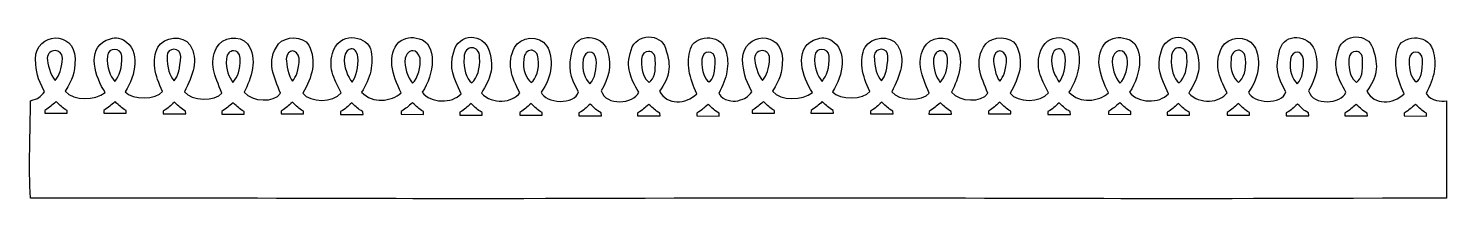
# Model space of a CAD drawing. Header units: centimetres. Extents: x -11.1 to 8.2, y 1 to 3.3.
import ezdxf

# ---------------------------------------------------------------- set-up
doc = ezdxf.new("R2010")
doc.units = ezdxf.units.CM
doc.header["$MEASUREMENT"] = 0
doc.layers.add('Layer 1', color=7, linetype='Continuous')

msp = doc.modelspace()

# ---------------------------------------------------------------- linework, layer by layer
at = {"layer": 'Layer 1', "color": 16}
for points, knots in [([(-2.62997, 3.21631), (-2.73009, 3.21449), (-2.83241, 3.15721), (-2.86975, 3.03689), (-2.86975, 3.03689), (-2.94995, 2.79426), (-2.87578, 2.66121), (-2.7664, 2.46307), (-2.7664, 2.46307), (-2.83179, 2.30546), (-3.21541, 2.27151), (-3.27572, 2.48374), (-3.27572, 2.48374), (-3.18526, 2.66411), (-3.11613, 2.78591), (-3.19635, 3.03937), (-3.19635, 3.03937), (-3.27415, 3.25312), (-3.60047, 3.2728), (-3.66598, 3.04764), (-3.66598, 3.04764), (-3.7342, 2.78716), (-3.70577, 2.68653), (-3.58661, 2.46969), (-3.58661, 2.46969), (-3.62947, 2.28212), (-4.04249, 2.31422), (-4.09593, 2.46473), (-4.09593, 2.46473), (-3.93909, 2.66949), (-3.92442, 2.93428), (-4.01655, 3.09229), (-4.01655, 3.09229), (-4.11649, 3.25154), (-4.38508, 3.22077), (-4.45973, 3.07162), (-4.45973, 3.07162), (-4.56497, 2.857), (-4.50211, 2.67756), (-4.38697, 2.45729), (-4.38697, 2.45729), (-4.47897, 2.32223), (-4.76285, 2.29216), (-4.9087, 2.4515), (-4.9087, 2.4515), (-4.79542, 2.64751), (-4.72795, 2.77486), (-4.80369, 3.02614), (-4.80369, 3.02614), (-4.87993, 3.27728), (-5.22527, 3.27102), (-5.28655, 3.01291), (-5.28655, 3.01291), (-5.35443, 2.77548), (-5.28893, 2.67822), (-5.18734, 2.44406), (-5.18734, 2.44406), (-5.30344, 2.30675), (-5.60486, 2.31152), (-5.7165, 2.46473), (-5.7165, 2.46473), (-5.55109, 2.69767), (-5.50171, 3.12481), (-5.75784, 3.19151), (-5.75784, 3.19151), (-5.86572, 3.22294), (-5.94909, 3.20426), (-6.03318, 3.14603), (-6.03318, 3.14603), (-6.20296, 2.97822), (-6.12881, 2.69567), (-6.00093, 2.45729), (-6.00093, 2.45729), (-6.14171, 2.3369), (-6.38748, 2.30374), (-6.5425, 2.46473), (-6.5425, 2.46473), (-6.42399, 2.64492), (-6.37145, 2.85578), (-6.42096, 3.0526), (-6.42096, 3.0526), (-6.45234, 3.18478), (-6.79056, 3.33071), (-6.92614, 3.03358), (-6.92614, 3.03358), (-7.00785, 2.80801), (-6.92444, 2.65482), (-6.82114, 2.45729), (-6.82114, 2.45729), (-6.927, 2.32014), (-7.24652, 2.31961), (-7.34369, 2.4515), (-7.34369, 2.4515), (-7.21461, 2.66732), (-7.15255, 2.88393), (-7.26183, 3.10552), (-7.26183, 3.10552), (-7.3434, 3.2339), (-7.58156, 3.2287), (-7.67277, 3.1204), (-7.67277, 3.1204), (-7.85503, 2.88498), (-7.73057, 2.66805), (-7.64796, 2.45067), (-7.64796, 2.45067), (-7.73411, 2.32052), (-8.02843, 2.33171), (-8.14405, 2.46473), (-8.14405, 2.46473), (-8.04585, 2.64828), (-7.95049, 2.92175), (-8.09775, 3.12371), (-8.09775, 3.12371), (-8.20035, 3.24751), (-8.4435, 3.22116), (-8.52109, 3.06583), (-8.52109, 3.06583), (-8.62347, 2.86357), (-8.54474, 2.69746), (-8.4475, 2.45067), (-8.4475, 2.45067), (-8.53155, 2.33611), (-8.86277, 2.34128), (-8.95682, 2.46969), (-8.95682, 2.46969), (-8.84142, 2.69543), (-8.75819, 2.90702), (-8.8791, 3.10552), (-8.8791, 3.10552), (-8.97989, 3.24888), (-9.23565, 3.2191), (-9.32062, 3.07575), (-9.32062, 3.07575), (-9.40614, 2.90662), (-9.3619, 2.68994), (-9.25448, 2.47548), (-9.25448, 2.47548), (-9.34158, 2.35919), (-9.66751, 2.35726), (-9.76463, 2.47052), (-9.76463, 2.47052), (-9.61857, 2.6984), (-9.54737, 3.02632), (-9.78778, 3.1758), (-9.78778, 3.1758), (-9.88422, 3.22214), (-9.94299, 3.1982), (-10.0226, 3.17249), (-10.0226, 3.17249), (-10.29635, 3.03859), (-10.17156, 2.66726), (-10.03665, 2.45977), (-10.03665, 2.45977), (-10.17606, 2.35373), (-10.46137, 2.34369), (-10.58318, 2.47713), (-10.58318, 2.47713), (-10.4752, 2.6527), (-10.45043, 2.70348), (-10.44758, 2.92113), (-10.44758, 2.92113), (-10.45086, 3.30556), (-10.98047, 3.2863), (-10.98833, 2.91369), (-10.98833, 2.91369), (-10.97751, 2.72237), (-10.96256, 2.66763), (-10.86182, 2.46969), (-10.86182, 2.46969), (-10.92379, 2.40186), (-10.94361, 2.37504), (-11.05447, 2.3498), (-11.05447, 2.3498), (-11.05447, 1.92479), (-11.08363, 1.44905), (-11.05447, 1.02688), (-11.05447, 1.02688), (-6.29858, 1.02688), (-6.33949, 1.00682), (-1.41537, 1.02688), (-1.41537, 1.02688), (-1.40851, 1.02688), (-1.40402, 1.02688), (-1.39718, 1.02688), (-1.39718, 1.02688), (3.34465, 1.02682), (3.30425, 1.00671), (8.24192, 1.02688), (8.24192, 1.02688), (8.24437, 1.66403), (8.24011, 1.67237), (8.24192, 2.34649), (8.24192, 2.34649), (8.1686, 2.34372), (8.03991, 2.33165), (7.96494, 2.44571), (7.96494, 2.44571), (8.07358, 2.6636), (8.12033, 2.83496), (8.05671, 3.03937), (8.05671, 3.03937), (7.98472, 3.27843), (7.61615, 3.23255), (7.58046, 3.05177), (7.58046, 3.05177), (7.51375, 2.86791), (7.56406, 2.651), (7.66728, 2.44406), (7.66728, 2.44406), (7.51204, 2.29696), (7.2606, 2.28625), (7.15713, 2.47713), (7.15713, 2.47713), (7.28655, 2.66325), (7.32965, 2.80631), (7.23651, 3.06087), (7.23651, 3.06087), (7.17808, 3.26699), (6.84402, 3.27754), (6.76935, 3.03689), (6.76935, 3.03689), (6.68915, 2.79426), (6.76332, 2.66121), (6.8727, 2.46307), (6.8727, 2.46307), (6.80731, 2.30546), (6.42369, 2.27151), (6.36338, 2.48374), (6.36338, 2.48374), (6.45384, 2.66411), (6.52297, 2.78591), (6.44276, 3.03937), (6.44276, 3.03937), (6.36495, 3.25312), (6.03863, 3.2728), (5.97312, 3.04764), (5.97312, 3.04764), (5.9049, 2.78716), (5.93333, 2.68653), (6.0525, 2.46969), (6.0525, 2.46969), (6.00963, 2.28212), (5.59661, 2.31422), (5.54317, 2.46473), (5.54317, 2.46473), (5.70001, 2.66949), (5.71469, 2.93428), (5.62255, 3.09229), (5.62255, 3.09229), (5.52261, 3.25154), (5.2532, 3.22077), (5.17854, 3.07162), (5.17854, 3.07162), (5.0733, 2.857), (5.137, 2.67756), (5.25213, 2.45729), (5.25213, 2.45729), (5.16013, 2.32223), (4.87625, 2.29216), (4.73041, 2.4515), (4.73041, 2.4515), (4.84369, 2.64751), (4.91115, 2.77486), (4.83541, 3.02614), (4.83541, 3.02614), (4.75918, 3.27728), (4.41383, 3.27102), (4.35255, 3.01291), (4.35255, 3.01291), (4.28467, 2.77548), (4.35017, 2.67822), (4.45177, 2.44406), (4.45177, 2.44406), (4.33566, 2.30675), (4.03424, 2.31152), (3.9226, 2.46473), (3.9226, 2.46473), (4.08801, 2.69767), (4.13739, 3.12481), (3.88126, 3.19151), (3.88126, 3.19151), (3.77338, 3.22294), (3.68919, 3.20426), (3.6051, 3.14603), (3.6051, 3.14603), (3.43531, 2.97822), (3.51029, 2.69567), (3.63817, 2.45729), (3.63817, 2.45729), (3.49739, 2.3369), (3.25162, 2.30374), (3.0966, 2.46473), (3.0966, 2.46473), (3.21511, 2.64492), (3.26765, 2.85578), (3.21815, 3.0526), (3.21815, 3.0526), (3.18676, 3.18478), (2.84854, 3.33071), (2.71296, 3.03358), (2.71296, 3.03358), (2.63125, 2.80801), (2.71466, 2.65482), (2.81796, 2.45729), (2.81796, 2.45729), (2.7121, 2.32014), (2.39258, 2.31961), (2.29541, 2.4515), (2.29541, 2.4515), (2.42449, 2.66732), (2.48655, 2.88393), (2.37727, 3.10552), (2.37727, 3.10552), (2.2957, 3.2339), (2.05671, 3.2287), (1.96551, 3.1204), (1.96551, 3.1204), (1.78325, 2.88498), (1.90854, 2.66805), (1.99114, 2.45067), (1.99114, 2.45067), (1.90499, 2.32052), (1.61067, 2.33171), (1.49505, 2.46473), (1.49505, 2.46473), (1.59325, 2.64828), (1.68861, 2.92175), (1.54135, 3.12371), (1.54135, 3.12371), (1.43875, 3.24751), (1.1956, 3.22116), (1.11802, 3.06583), (1.11802, 3.06583), (1.01563, 2.86357), (1.09437, 2.69746), (1.1916, 2.45067), (1.1916, 2.45067), (1.10755, 2.33611), (0.77633, 2.34128), (0.68228, 2.46969), (0.68228, 2.46969), (0.79768, 2.69543), (0.88091, 2.90702), (0.76, 3.10552), (0.76, 3.10552), (0.65922, 3.24888), (0.40345, 3.2191), (0.31848, 3.07575), (0.31848, 3.07575), (0.23296, 2.90662), (0.2772, 2.68994), (0.38462, 2.47548), (0.38462, 2.47548), (0.29752, 2.35919), (-0.02841, 2.35726), (-0.12553, 2.47052), (-0.12553, 2.47052), (0.02053, 2.6984), (0.09173, 3.02632), (-0.14868, 3.1758), (-0.14868, 3.1758), (-0.24512, 3.22214), (-0.30389, 3.1982), (-0.38349, 3.17249), (-0.38349, 3.17249), (-0.65725, 3.03859), (-0.53246, 2.66726), (-0.39755, 2.45977), (-0.39755, 2.45977), (-0.53696, 2.35373), (-0.82227, 2.34369), (-0.94408, 2.47713), (-0.94408, 2.47713), (-0.83609, 2.6527), (-0.81133, 2.70348), (-0.80848, 2.92113), (-0.80848, 2.92113), (-0.81176, 3.30556), (-1.34137, 3.2863), (-1.34922, 2.91369), (-1.34922, 2.91369), (-1.33841, 2.72237), (-1.32346, 2.66763), (-1.22272, 2.46969), (-1.22272, 2.46969), (-1.28468, 2.40186), (-1.30451, 2.37504), (-1.41537, 2.3498), (-1.41537, 2.3498), (-1.41537, 2.34844), (-1.41537, 2.34702), (-1.41537, 2.34567), (-1.41537, 2.34567), (-1.49032, 2.34252), (-1.60491, 2.34036), (-1.67416, 2.44571), (-1.67416, 2.44571), (-1.56552, 2.6636), (-1.51878, 2.83496), (-1.58239, 3.03937), (-1.58239, 3.03937), (-1.65438, 3.27843), (-2.02295, 3.23255), (-2.05864, 3.05177), (-2.05864, 3.05177), (-2.12535, 2.86791), (-2.07505, 2.651), (-1.97182, 2.44406), (-1.97182, 2.44406), (-2.12706, 2.29696), (-2.3785, 2.28625), (-2.48197, 2.47713), (-2.48197, 2.47713), (-2.35255, 2.66325), (-2.30945, 2.80631), (-2.4026, 3.06087), (-2.4026, 3.06087), (-2.43181, 3.16393), (-2.52986, 3.21813), (-2.62997, 3.21631)], [0, 0, 0, 0, 0.00943396, 0.00943396, 0.00943396, 0.00943396, 0.01886792, 0.01886792, 0.01886792, 0.01886792, 0.02830189, 0.02830189, 0.02830189, 0.02830189, 0.03773585, 0.03773585, 0.03773585, 0.03773585, 0.04716981, 0.04716981, 0.04716981, 0.04716981, 0.05660377, 0.05660377, 0.05660377, 0.05660377, 0.06603774, 0.06603774, 0.06603774, 0.06603774, 0.0754717, 0.0754717, 0.0754717, 0.0754717, 0.08490566, 0.08490566, 0.08490566, 0.08490566, 0.09433962, 0.09433962, 0.09433962, 0.09433962, 0.10377358, 0.10377358, 0.10377358, 0.10377358, 0.11320755, 0.11320755, 0.11320755, 0.11320755, 0.12264151, 0.12264151, 0.12264151, 0.12264151, 0.13207547, 0.13207547, 0.13207547, 0.13207547, 0.14150943, 0.14150943, 0.14150943, 0.14150943, 0.1509434, 0.1509434, 0.1509434, 0.1509434, 0.16037736, 0.16037736, 0.16037736, 0.16037736, 0.16981132, 0.16981132, 0.16981132, 0.16981132, 0.17924528, 0.17924528, 0.17924528, 0.17924528, 0.18867925, 0.18867925, 0.18867925, 0.18867925, 0.19811321, 0.19811321, 0.19811321, 0.19811321, 0.20754717, 0.20754717, 0.20754717, 0.20754717, 0.21698113, 0.21698113, 0.21698113, 0.21698113, 0.22641509, 0.22641509, 0.22641509, 0.22641509, 0.23584906, 0.23584906, 0.23584906, 0.23584906, 0.24528302, 0.24528302, 0.24528302, 0.24528302, 0.25471698, 0.25471698, 0.25471698, 0.25471698, 0.26415094, 0.26415094, 0.26415094, 0.26415094, 0.27358491, 0.27358491, 0.27358491, 0.27358491, 0.28301887, 0.28301887, 0.28301887, 0.28301887, 0.29245283, 0.29245283, 0.29245283, 0.29245283, 0.30188679, 0.30188679, 0.30188679, 0.30188679, 0.31132075, 0.31132075, 0.31132075, 0.31132075, 0.32075472, 0.32075472, 0.32075472, 0.32075472, 0.33018868, 0.33018868, 0.33018868, 0.33018868, 0.33962264, 0.33962264, 0.33962264, 0.33962264, 0.3490566, 0.3490566, 0.3490566, 0.3490566, 0.35849057, 0.35849057, 0.35849057, 0.35849057, 0.36792453, 0.36792453, 0.36792453, 0.36792453, 0.37735849, 0.37735849, 0.37735849, 0.37735849, 0.38679245, 0.38679245, 0.38679245, 0.38679245, 0.39622642, 0.39622642, 0.39622642, 0.39622642, 0.40566038, 0.40566038, 0.40566038, 0.40566038, 0.41509434, 0.41509434, 0.41509434, 0.41509434, 0.4245283, 0.4245283, 0.4245283, 0.4245283, 0.43396226, 0.43396226, 0.43396226, 0.43396226, 0.44339623, 0.44339623, 0.44339623, 0.44339623, 0.45283019, 0.45283019, 0.45283019, 0.45283019, 0.46226415, 0.46226415, 0.46226415, 0.46226415, 0.47169811, 0.47169811, 0.47169811, 0.47169811, 0.48113208, 0.48113208, 0.48113208, 0.48113208, 0.49056604, 0.49056604, 0.49056604, 0.49056604, 0.5, 0.5, 0.5, 0.5, 0.50943396, 0.50943396, 0.50943396, 0.50943396, 0.51886792, 0.51886792, 0.51886792, 0.51886792, 0.52830189, 0.52830189, 0.52830189, 0.52830189, 0.53773585, 0.53773585, 0.53773585, 0.53773585, 0.54716981, 0.54716981, 0.54716981, 0.54716981, 0.55660377, 0.55660377, 0.55660377, 0.55660377, 0.56603774, 0.56603774, 0.56603774, 0.56603774, 0.5754717, 0.5754717, 0.5754717, 0.5754717, 0.58490566, 0.58490566, 0.58490566, 0.58490566, 0.59433962, 0.59433962, 0.59433962, 0.59433962, 0.60377358, 0.60377358, 0.60377358, 0.60377358, 0.61320755, 0.61320755, 0.61320755, 0.61320755, 0.62264151, 0.62264151, 0.62264151, 0.62264151, 0.63207547, 0.63207547, 0.63207547, 0.63207547, 0.64150943, 0.64150943, 0.64150943, 0.64150943, 0.6509434, 0.6509434, 0.6509434, 0.6509434, 0.66037736, 0.66037736, 0.66037736, 0.66037736, 0.66981132, 0.66981132, 0.66981132, 0.66981132, 0.67924528, 0.67924528, 0.67924528, 0.67924528, 0.68867925, 0.68867925, 0.68867925, 0.68867925, 0.69811321, 0.69811321, 0.69811321, 0.69811321, 0.70754717, 0.70754717, 0.70754717, 0.70754717, 0.71698113, 0.71698113, 0.71698113, 0.71698113, 0.72641509, 0.72641509, 0.72641509, 0.72641509, 0.73584906, 0.73584906, 0.73584906, 0.73584906, 0.74528302, 0.74528302, 0.74528302, 0.74528302, 0.75471698, 0.75471698, 0.75471698, 0.75471698, 0.76415094, 0.76415094, 0.76415094, 0.76415094, 0.77358491, 0.77358491, 0.77358491, 0.77358491, 0.78301887, 0.78301887, 0.78301887, 0.78301887, 0.79245283, 0.79245283, 0.79245283, 0.79245283, 0.80188679, 0.80188679, 0.80188679, 0.80188679, 0.81132075, 0.81132075, 0.81132075, 0.81132075, 0.82075472, 0.82075472, 0.82075472, 0.82075472, 0.83018868, 0.83018868, 0.83018868, 0.83018868, 0.83962264, 0.83962264, 0.83962264, 0.83962264, 0.8490566, 0.8490566, 0.8490566, 0.8490566, 0.85849057, 0.85849057, 0.85849057, 0.85849057, 0.86792453, 0.86792453, 0.86792453, 0.86792453, 0.87735849, 0.87735849, 0.87735849, 0.87735849, 0.88679245, 0.88679245, 0.88679245, 0.88679245, 0.89622642, 0.89622642, 0.89622642, 0.89622642, 0.90566038, 0.90566038, 0.90566038, 0.90566038, 0.91509434, 0.91509434, 0.91509434, 0.91509434, 0.9245283, 0.9245283, 0.9245283, 0.9245283, 0.93396226, 0.93396226, 0.93396226, 0.93396226, 0.94339623, 0.94339623, 0.94339623, 0.94339623, 0.95283019, 0.95283019, 0.95283019, 0.95283019, 0.96226415, 0.96226415, 0.96226415, 0.96226415, 0.97169811, 0.97169811, 0.97169811, 0.97169811, 0.98113208, 0.98113208, 0.98113208, 0.98113208, 1, 1, 1, 1]), ([(-10.72044, 3.03027), (-10.67048, 3.02974), (-10.62097, 2.99472), (-10.61956, 2.92775), (-10.61956, 2.92775), (-10.62773, 2.76937), (-10.66048, 2.70489), (-10.7163, 2.6243), (-10.7163, 2.6243), (-10.78755, 2.70327), (-10.8212, 2.84844), (-10.82544, 2.9261), (-10.82544, 2.9261), (-10.82133, 2.99702), (-10.77039, 3.03081), (-10.72044, 3.03027)], [0, 0, 0, 0, 0.2, 0.2, 0.2, 0.2, 0.4, 0.4, 0.4, 0.4, 0.6, 0.6, 0.6, 0.6, 1, 1, 1, 1]), ([(-9.90849, 3.04681), (-9.86051, 3.04667), (-9.81219, 3.01652), (-9.80762, 2.95586), (-9.80762, 2.95586), (-9.80317, 2.79433), (-9.84471, 2.68303), (-9.90684, 2.6119), (-9.90684, 2.6119), (-9.96863, 2.68141), (-10.01527, 2.79785), (-10.00689, 2.95751), (-10.00689, 2.95751), (-10.00435, 3.0174), (-9.95647, 3.04695), (-9.90849, 3.04681)], [0, 0, 0, 0, 0.2, 0.2, 0.2, 0.2, 0.4, 0.4, 0.4, 0.4, 0.6, 0.6, 0.6, 0.6, 1, 1, 1, 1]), ([(-9.09903, 3.04764), (-9.05147, 3.04684), (-9.00493, 3.01406), (-9.00808, 2.94925), (-9.00808, 2.94925), (-9.01638, 2.79165), (-9.04031, 2.68187), (-9.09738, 2.62017), (-9.09738, 2.62017), (-9.15814, 2.68557), (-9.19422, 2.7938), (-9.19412, 2.95751), (-9.19412, 2.95751), (-9.19482, 3.01786), (-9.1466, 3.04843), (-9.09903, 3.04764)], [0, 0, 0, 0, 0.2, 0.2, 0.2, 0.2, 0.4, 0.4, 0.4, 0.4, 0.6, 0.6, 0.6, 0.6, 1, 1, 1, 1]), ([(-8.28958, 3.02697), (-8.24626, 3.02772), (-8.20339, 2.99404), (-8.19614, 2.92527), (-8.19614, 2.92527), (-8.19485, 2.75743), (-8.23008, 2.68076), (-8.29536, 2.59702), (-8.29536, 2.59702), (-8.35395, 2.68163), (-8.3934, 2.75815), (-8.38549, 2.92031), (-8.38549, 2.92031), (-8.37663, 2.99102), (-8.33289, 3.02621), (-8.28958, 3.02697)], [0, 0, 0, 0, 0.2, 0.2, 0.2, 0.2, 0.4, 0.4, 0.4, 0.4, 0.6, 0.6, 0.6, 0.6, 1, 1, 1, 1]), ([(-7.48342, 3.02531), (-7.44447, 3.02631), (-7.40493, 2.99319), (-7.3933, 2.92527), (-7.3933, 2.92527), (-7.392, 2.75743), (-7.44022, 2.67124), (-7.48342, 2.61273), (-7.48342, 2.61273), (-7.54332, 2.67932), (-7.56597, 2.84379), (-7.57024, 2.92031), (-7.57024, 2.92031), (-7.56074, 2.9892), (-7.52238, 3.02432), (-7.48342, 3.02531)], [0, 0, 0, 0, 0.2, 0.2, 0.2, 0.2, 0.4, 0.4, 0.4, 0.4, 0.6, 0.6, 0.6, 0.6, 1, 1, 1, 1]), ([(-6.68388, 3.05343), (-6.64317, 3.05498), (-6.60254, 3.02031), (-6.59211, 2.94346), (-6.59211, 2.94346), (-6.58205, 2.81125), (-6.61988, 2.67398), (-6.67231, 2.60115), (-6.67231, 2.60115), (-6.72361, 2.6634), (-6.79386, 2.81294), (-6.77484, 2.94511), (-6.77484, 2.94511), (-6.76541, 3.01409), (-6.7246, 3.05187), (-6.68388, 3.05343)], [0, 0, 0, 0, 0.2, 0.2, 0.2, 0.2, 0.4, 0.4, 0.4, 0.4, 0.6, 0.6, 0.6, 0.6, 1, 1, 1, 1]), ([(-5.84466, 3.02697), (-5.80144, 3.02707), (-5.75907, 2.99378), (-5.74627, 2.92527), (-5.74627, 2.92527), (-5.72786, 2.81789), (-5.7764, 2.65215), (-5.84714, 2.58792), (-5.84714, 2.58792), (-5.91852, 2.66451), (-5.96118, 2.80246), (-5.94884, 2.9261), (-5.94884, 2.9261), (-5.93216, 2.99305), (-5.88788, 3.02686), (-5.84466, 3.02697)], [0, 0, 0, 0, 0.2, 0.2, 0.2, 0.2, 0.4, 0.4, 0.4, 0.4, 0.6, 0.6, 0.6, 0.6, 1, 1, 1, 1]), ([(-5.03851, 3.06831), (-4.98472, 3.06712), (-4.93163, 3.02282), (-4.93433, 2.93767), (-4.93433, 2.93767), (-4.92431, 2.78649), (-4.96536, 2.66125), (-5.04099, 2.59041), (-5.04099, 2.59041), (-5.10795, 2.65277), (-5.16147, 2.77518), (-5.14599, 2.9385), (-5.14599, 2.9385), (-5.14681, 3.02728), (-5.09229, 3.0695), (-5.03851, 3.06831)], [0, 0, 0, 0, 0.2, 0.2, 0.2, 0.2, 0.4, 0.4, 0.4, 0.4, 0.6, 0.6, 0.6, 0.6, 1, 1, 1, 1]), ([(-4.23318, 3.03524), (-4.18651, 3.03572), (-4.14012, 2.99659), (-4.13479, 2.917), (-4.13479, 2.917), (-4.11916, 2.77297), (-4.16254, 2.64594), (-4.2307, 2.59702), (-4.2307, 2.59702), (-4.29511, 2.6435), (-4.35096, 2.76741), (-4.33323, 2.91535), (-4.33323, 2.91535), (-4.32653, 2.99503), (-4.27986, 3.03475), (-4.23318, 3.03524)], [0, 0, 0, 0, 0.2, 0.2, 0.2, 0.2, 0.4, 0.4, 0.4, 0.4, 0.6, 0.6, 0.6, 0.6, 1, 1, 1, 1]), ([(-3.43282, 3.01043), (-3.39548, 3.00934), (-3.35807, 2.97531), (-3.34435, 2.90791), (-3.34435, 2.90791), (-3.33815, 2.79467), (-3.35745, 2.65134), (-3.43116, 2.578), (-3.43116, 2.578), (-3.49508, 2.64656), (-3.54662, 2.75164), (-3.52129, 2.91535), (-3.52129, 2.91535), (-3.50742, 2.97965), (-3.47016, 3.01152), (-3.43282, 3.01043)], [0, 0, 0, 0, 0.2, 0.2, 0.2, 0.2, 0.4, 0.4, 0.4, 0.4, 0.6, 0.6, 0.6, 0.6, 1, 1, 1, 1]), ([(-2.63163, 3.0187), (-2.58471, 3.01796), (-2.5381, 2.98192), (-2.53985, 2.90791), (-2.53985, 2.90791), (-2.53217, 2.74193), (-2.5514, 2.64827), (-2.62336, 2.59785), (-2.62336, 2.59785), (-2.69156, 2.65017), (-2.73304, 2.72856), (-2.72588, 2.91535), (-2.72588, 2.91535), (-2.72602, 2.98458), (-2.67854, 3.01944), (-2.63163, 3.0187)], [0, 0, 0, 0, 0.2, 0.2, 0.2, 0.2, 0.4, 0.4, 0.4, 0.4, 0.6, 0.6, 0.6, 0.6, 1, 1, 1, 1]), ([(-1.81307, 3.00878), (-1.76969, 3.00854), (-1.72713, 2.97646), (-1.72377, 2.91369), (-1.72377, 2.91369), (-1.71943, 2.74447), (-1.74841, 2.6346), (-1.80811, 2.60363), (-1.80811, 2.60363), (-1.86487, 2.64198), (-1.91242, 2.73625), (-1.90402, 2.91535), (-1.90402, 2.91535), (-1.90028, 2.97802), (-1.85645, 3.00901), (-1.81307, 3.00878)], [0, 0, 0, 0, 0.2, 0.2, 0.2, 0.2, 0.4, 0.4, 0.4, 0.4, 0.6, 0.6, 0.6, 0.6, 1, 1, 1, 1]), ([(-1.08133, 3.03027), (-1.03138, 3.02974), (-0.9827, 2.99472), (-0.98129, 2.92775), (-0.98129, 2.92775), (-0.98946, 2.76937), (-1.02138, 2.70489), (-1.0772, 2.6243), (-1.0772, 2.6243), (-1.14845, 2.70327), (-1.1821, 2.84844), (-1.18634, 2.9261), (-1.18634, 2.9261), (-1.18223, 2.99702), (-1.13128, 3.03081), (-1.08133, 3.03027)], [0, 0, 0, 0, 0.2, 0.2, 0.2, 0.2, 0.4, 0.4, 0.4, 0.4, 0.6, 0.6, 0.6, 0.6, 1, 1, 1, 1]), ([(-0.26939, 3.04681), (-0.22141, 3.04667), (-0.17308, 3.01652), (-0.16852, 2.95586), (-0.16852, 2.95586), (-0.16407, 2.79433), (-0.20561, 2.68303), (-0.26774, 2.6119), (-0.26774, 2.6119), (-0.32953, 2.68141), (-0.37616, 2.79785), (-0.36778, 2.95751), (-0.36778, 2.95751), (-0.36525, 3.0174), (-0.31737, 3.04695), (-0.26939, 3.04681)], [0, 0, 0, 0, 0.2, 0.2, 0.2, 0.2, 0.4, 0.4, 0.4, 0.4, 0.6, 0.6, 0.6, 0.6, 1, 1, 1, 1]), ([(0.54007, 3.04764), (0.58763, 3.04684), (0.63417, 3.01406), (0.63102, 2.94925), (0.63102, 2.94925), (0.62272, 2.79165), (0.59797, 2.68187), (0.54089, 2.62017), (0.54089, 2.62017), (0.48013, 2.68557), (0.44488, 2.7938), (0.44498, 2.95751), (0.44498, 2.95751), (0.44428, 3.01786), (0.4925, 3.04843), (0.54007, 3.04764)], [0, 0, 0, 0, 0.2, 0.2, 0.2, 0.2, 0.4, 0.4, 0.4, 0.4, 0.6, 0.6, 0.6, 0.6, 1, 1, 1, 1]), ([(1.34953, 3.02697), (1.39284, 3.02772), (1.43571, 2.99404), (1.44296, 2.92527), (1.44296, 2.92527), (1.44425, 2.75743), (1.40819, 2.68076), (1.34291, 2.59702), (1.34291, 2.59702), (1.28432, 2.68163), (1.2457, 2.75815), (1.25362, 2.92031), (1.25362, 2.92031), (1.26247, 2.99102), (1.30622, 3.02621), (1.34953, 3.02697)], [0, 0, 0, 0, 0.2, 0.2, 0.2, 0.2, 0.4, 0.4, 0.4, 0.4, 0.6, 0.6, 0.6, 0.6, 1, 1, 1, 1]), ([(2.15568, 3.02531), (2.19463, 3.02631), (2.23417, 2.99319), (2.2458, 2.92527), (2.2458, 2.92527), (2.2471, 2.75743), (2.19888, 2.67124), (2.15568, 2.61273), (2.15568, 2.61273), (2.09578, 2.67932), (2.07314, 2.84379), (2.06886, 2.92031), (2.06886, 2.92031), (2.07836, 2.9892), (2.11673, 3.02432), (2.15568, 3.02531)], [0, 0, 0, 0, 0.2, 0.2, 0.2, 0.2, 0.4, 0.4, 0.4, 0.4, 0.6, 0.6, 0.6, 0.6, 1, 1, 1, 1]), ([(2.95439, 3.05343), (2.99511, 3.05498), (3.03656, 3.02031), (3.04699, 2.94346), (3.04699, 2.94346), (3.05705, 2.81125), (3.0184, 2.67398), (2.96597, 2.60115), (2.96597, 2.60115), (2.91466, 2.6634), (2.84524, 2.81294), (2.86427, 2.94511), (2.86427, 2.94511), (2.87369, 3.01409), (2.91367, 3.05187), (2.95439, 3.05343)], [0, 0, 0, 0, 0.2, 0.2, 0.2, 0.2, 0.4, 0.4, 0.4, 0.4, 0.6, 0.6, 0.6, 0.6, 1, 1, 1, 1]), ([(3.79444, 3.02697), (3.83767, 3.02707), (3.88003, 2.99378), (3.89283, 2.92527), (3.89283, 2.92527), (3.91124, 2.81789), (3.8627, 2.65215), (3.79196, 2.58792), (3.79196, 2.58792), (3.72058, 2.66451), (3.67792, 2.80246), (3.69026, 2.9261), (3.69026, 2.9261), (3.70694, 2.99305), (3.75122, 3.02686), (3.79444, 3.02697)], [0, 0, 0, 0, 0.2, 0.2, 0.2, 0.2, 0.4, 0.4, 0.4, 0.4, 0.6, 0.6, 0.6, 0.6, 1, 1, 1, 1]), ([(4.59977, 3.06831), (4.65355, 3.06712), (4.70747, 3.02282), (4.70477, 2.93767), (4.70477, 2.93767), (4.71479, 2.78649), (4.67374, 2.66125), (4.59811, 2.59041), (4.59811, 2.59041), (4.53116, 2.65277), (4.47763, 2.77518), (4.49311, 2.9385), (4.49311, 2.9385), (4.49229, 3.02728), (4.54598, 3.0695), (4.59977, 3.06831)], [0, 0, 0, 0, 0.2, 0.2, 0.2, 0.2, 0.4, 0.4, 0.4, 0.4, 0.6, 0.6, 0.6, 0.6, 1, 1, 1, 1]), ([(5.40592, 3.03524), (5.45259, 3.03572), (5.49899, 2.99659), (5.50431, 2.917), (5.50431, 2.917), (5.51994, 2.77297), (5.47656, 2.64594), (5.4084, 2.59702), (5.4084, 2.59702), (5.34399, 2.6435), (5.28814, 2.76741), (5.30587, 2.91535), (5.30587, 2.91535), (5.31257, 2.99503), (5.35925, 3.03475), (5.40592, 3.03524)], [0, 0, 0, 0, 0.2, 0.2, 0.2, 0.2, 0.4, 0.4, 0.4, 0.4, 0.6, 0.6, 0.6, 0.6, 1, 1, 1, 1]), ([(6.20628, 3.01043), (6.24362, 3.00934), (6.28103, 2.97531), (6.29475, 2.90791), (6.29475, 2.90791), (6.30095, 2.79467), (6.28165, 2.65134), (6.20794, 2.578), (6.20794, 2.578), (6.14402, 2.64656), (6.09248, 2.75164), (6.11781, 2.91535), (6.11781, 2.91535), (6.13168, 2.97965), (6.16895, 3.01152), (6.20628, 3.01043)], [0, 0, 0, 0, 0.2, 0.2, 0.2, 0.2, 0.4, 0.4, 0.4, 0.4, 0.6, 0.6, 0.6, 0.6, 1, 1, 1, 1]), ([(7.00748, 3.0187), (7.05439, 3.01796), (7.10017, 2.98192), (7.09843, 2.90791), (7.09843, 2.90791), (7.10611, 2.74193), (7.0877, 2.64827), (7.01574, 2.59785), (7.01574, 2.59785), (6.94754, 2.65017), (6.90606, 2.72856), (6.91322, 2.91535), (6.91322, 2.91535), (6.91309, 2.98458), (6.96056, 3.01944), (7.00748, 3.0187)], [0, 0, 0, 0, 0.2, 0.2, 0.2, 0.2, 0.4, 0.4, 0.4, 0.4, 0.6, 0.6, 0.6, 0.6, 1, 1, 1, 1]), ([(7.8252, 3.00878), (7.86858, 3.00854), (7.91197, 2.97646), (7.91533, 2.91369), (7.91533, 2.91369), (7.91967, 2.74447), (7.89069, 2.6346), (7.83099, 2.60363), (7.83099, 2.60363), (7.77423, 2.64198), (7.72668, 2.73625), (7.73508, 2.91535), (7.73508, 2.91535), (7.73882, 2.97802), (7.78182, 3.00901), (7.8252, 3.00878)], [0, 0, 0, 0, 0.2, 0.2, 0.2, 0.2, 0.4, 0.4, 0.4, 0.4, 0.6, 0.6, 0.6, 0.6, 1, 1, 1, 1]), ([(-10.70555, 2.33657), (-10.64081, 2.27872), (-10.62694, 2.25743), (-10.5559, 2.21751), (-10.5559, 2.21751), (-10.5559, 2.21751), (-10.55424, 2.17947), (-10.55424, 2.17947), (-10.55424, 2.17947), (-10.55424, 2.17947), (-10.86017, 2.17947), (-10.86017, 2.17947), (-10.86017, 2.17947), (-10.86017, 2.17947), (-10.85934, 2.21833), (-10.85934, 2.21833), (-10.85934, 2.21833), (-10.78345, 2.26423), (-10.76962, 2.28263), (-10.70555, 2.33657)], [0, 0, 0, 0, 0.16666667, 0.16666667, 0.16666667, 0.16666667, 0.33333333, 0.33333333, 0.33333333, 0.33333333, 0.5, 0.5, 0.5, 0.5, 0.66666667, 0.66666667, 0.66666667, 0.66666667, 1, 1, 1, 1]), ([(-9.90271, 2.33657), (-9.83796, 2.27872), (-9.82409, 2.25743), (-9.75305, 2.21751), (-9.75305, 2.21751), (-9.75305, 2.21751), (-9.75057, 2.17947), (-9.75057, 2.17947), (-9.75057, 2.17947), (-9.75057, 2.17947), (-10.05732, 2.17947), (-10.05732, 2.17947), (-10.05732, 2.17947), (-10.05732, 2.17947), (-10.0565, 2.21833), (-10.0565, 2.21833), (-10.0565, 2.21833), (-9.9806, 2.26423), (-9.96677, 2.28263), (-9.90271, 2.33657)], [0, 0, 0, 0, 0.16666667, 0.16666667, 0.16666667, 0.16666667, 0.33333333, 0.33333333, 0.33333333, 0.33333333, 0.5, 0.5, 0.5, 0.5, 0.66666667, 0.66666667, 0.66666667, 0.66666667, 1, 1, 1, 1]), ([(-9.09077, 2.3283), (-9.02602, 2.27045), (-9.01215, 2.24834), (-8.94111, 2.20841), (-8.94111, 2.20841), (-8.94111, 2.20841), (-8.93946, 2.17038), (-8.93946, 2.17038), (-8.93946, 2.17038), (-8.93946, 2.17038), (-9.24538, 2.17121), (-9.24538, 2.17121), (-9.24538, 2.17121), (-9.24538, 2.17121), (-9.24456, 2.20924), (-9.24456, 2.20924), (-9.24456, 2.20924), (-9.16866, 2.25514), (-9.15483, 2.27436), (-9.09077, 2.3283)], [0, 0, 0, 0, 0.16666667, 0.16666667, 0.16666667, 0.16666667, 0.33333333, 0.33333333, 0.33333333, 0.33333333, 0.5, 0.5, 0.5, 0.5, 0.66666667, 0.66666667, 0.66666667, 0.66666667, 1, 1, 1, 1]), ([(-8.29454, 2.32251), (-8.22979, 2.26466), (-8.21592, 2.24338), (-8.14488, 2.20345), (-8.14488, 2.20345), (-8.14488, 2.20345), (-8.14323, 2.16542), (-8.14323, 2.16542), (-8.14323, 2.16542), (-8.14323, 2.16542), (-8.44915, 2.16542), (-8.44915, 2.16542), (-8.44915, 2.16542), (-8.44915, 2.16542), (-8.44833, 2.20428), (-8.44833, 2.20428), (-8.44833, 2.20428), (-8.37243, 2.25018), (-8.3586, 2.26857), (-8.29454, 2.32251)], [0, 0, 0, 0, 0.16666667, 0.16666667, 0.16666667, 0.16666667, 0.33333333, 0.33333333, 0.33333333, 0.33333333, 0.5, 0.5, 0.5, 0.5, 0.66666667, 0.66666667, 0.66666667, 0.66666667, 1, 1, 1, 1]), ([(-7.48508, 2.3283), (-7.42033, 2.27045), (-7.40646, 2.24834), (-7.33542, 2.20841), (-7.33542, 2.20841), (-7.33542, 2.20841), (-7.33294, 2.17038), (-7.33294, 2.17038), (-7.33294, 2.17038), (-7.33294, 2.17038), (-7.63969, 2.17121), (-7.63969, 2.17121), (-7.63969, 2.17121), (-7.63969, 2.17121), (-7.63887, 2.20924), (-7.63887, 2.20924), (-7.63887, 2.20924), (-7.56297, 2.25514), (-7.54914, 2.27436), (-7.48508, 2.3283)], [0, 0, 0, 0, 0.16666667, 0.16666667, 0.16666667, 0.16666667, 0.33333333, 0.33333333, 0.33333333, 0.33333333, 0.5, 0.5, 0.5, 0.5, 0.66666667, 0.66666667, 0.66666667, 0.66666667, 1, 1, 1, 1]), ([(-5.84962, 2.32169), (-5.78488, 2.26383), (-5.77101, 2.24255), (-5.69997, 2.20263), (-5.69997, 2.20263), (-5.69997, 2.20263), (-5.69749, 2.16376), (-5.69749, 2.16376), (-5.69749, 2.16376), (-5.69749, 2.16376), (-6.00424, 2.16459), (-6.00424, 2.16459), (-6.00424, 2.16459), (-6.00424, 2.16459), (-6.00341, 2.20263), (-6.00341, 2.20263), (-6.00341, 2.20263), (-5.92751, 2.24852), (-5.91369, 2.26775), (-5.84962, 2.32169)], [0, 0, 0, 0, 0.16666667, 0.16666667, 0.16666667, 0.16666667, 0.33333333, 0.33333333, 0.33333333, 0.33333333, 0.5, 0.5, 0.5, 0.5, 0.66666667, 0.66666667, 0.66666667, 0.66666667, 1, 1, 1, 1]), ([(-1.06645, 2.33657), (-1.00171, 2.27872), (-0.98784, 2.25743), (-0.9168, 2.21751), (-0.9168, 2.21751), (-0.9168, 2.21751), (-0.91514, 2.17947), (-0.91514, 2.17947), (-0.91514, 2.17947), (-0.91514, 2.17947), (-1.22107, 2.17947), (-1.22107, 2.17947), (-1.22107, 2.17947), (-1.22107, 2.17947), (-1.22024, 2.21833), (-1.22024, 2.21833), (-1.22024, 2.21833), (-1.14434, 2.26423), (-1.13052, 2.28263), (-1.06645, 2.33657)], [0, 0, 0, 0, 0.16666667, 0.16666667, 0.16666667, 0.16666667, 0.33333333, 0.33333333, 0.33333333, 0.33333333, 0.5, 0.5, 0.5, 0.5, 0.66666667, 0.66666667, 0.66666667, 0.66666667, 1, 1, 1, 1]), ([(-0.2636, 2.33657), (-0.19886, 2.27872), (-0.18499, 2.25743), (-0.11395, 2.21751), (-0.11395, 2.21751), (-0.11395, 2.21751), (-0.11147, 2.17947), (-0.11147, 2.17947), (-0.11147, 2.17947), (-0.11147, 2.17947), (-0.41822, 2.17947), (-0.41822, 2.17947), (-0.41822, 2.17947), (-0.41822, 2.17947), (-0.41739, 2.21833), (-0.41739, 2.21833), (-0.41739, 2.21833), (-0.3415, 2.26423), (-0.32767, 2.28263), (-0.2636, 2.33657)], [0, 0, 0, 0, 0.16666667, 0.16666667, 0.16666667, 0.16666667, 0.33333333, 0.33333333, 0.33333333, 0.33333333, 0.5, 0.5, 0.5, 0.5, 0.66666667, 0.66666667, 0.66666667, 0.66666667, 1, 1, 1, 1]), ([(0.54834, 2.3283), (0.61308, 2.27045), (0.62695, 2.24834), (0.69799, 2.20841), (0.69799, 2.20841), (0.69799, 2.20841), (0.69964, 2.17038), (0.69964, 2.17038), (0.69964, 2.17038), (0.69964, 2.17038), (0.39372, 2.17121), (0.39372, 2.17121), (0.39372, 2.17121), (0.39372, 2.17121), (0.39455, 2.20924), (0.39455, 2.20924), (0.39455, 2.20924), (0.47044, 2.25514), (0.48427, 2.27436), (0.54834, 2.3283)], [0, 0, 0, 0, 0.16666667, 0.16666667, 0.16666667, 0.16666667, 0.33333333, 0.33333333, 0.33333333, 0.33333333, 0.5, 0.5, 0.5, 0.5, 0.66666667, 0.66666667, 0.66666667, 0.66666667, 1, 1, 1, 1]), ([(1.34457, 2.32251), (1.40931, 2.26466), (1.42318, 2.24338), (1.49422, 2.20345), (1.49422, 2.20345), (1.49422, 2.20345), (1.49587, 2.16542), (1.49587, 2.16542), (1.49587, 2.16542), (1.49587, 2.16542), (1.18995, 2.16542), (1.18995, 2.16542), (1.18995, 2.16542), (1.18995, 2.16542), (1.19078, 2.20428), (1.19078, 2.20428), (1.19078, 2.20428), (1.26667, 2.25018), (1.2805, 2.26857), (1.34457, 2.32251)], [0, 0, 0, 0, 0.16666667, 0.16666667, 0.16666667, 0.16666667, 0.33333333, 0.33333333, 0.33333333, 0.33333333, 0.5, 0.5, 0.5, 0.5, 0.66666667, 0.66666667, 0.66666667, 0.66666667, 1, 1, 1, 1]), ([(2.15403, 2.3283), (2.21877, 2.27045), (2.23264, 2.24834), (2.30368, 2.20841), (2.30368, 2.20841), (2.30368, 2.20841), (2.30616, 2.17038), (2.30616, 2.17038), (2.30616, 2.17038), (2.30616, 2.17038), (1.99941, 2.17121), (1.99941, 2.17121), (1.99941, 2.17121), (1.99941, 2.17121), (2.00024, 2.20924), (2.00024, 2.20924), (2.00024, 2.20924), (2.07613, 2.25514), (2.08996, 2.27436), (2.15403, 2.3283)], [0, 0, 0, 0, 0.16666667, 0.16666667, 0.16666667, 0.16666667, 0.33333333, 0.33333333, 0.33333333, 0.33333333, 0.5, 0.5, 0.5, 0.5, 0.66666667, 0.66666667, 0.66666667, 0.66666667, 1, 1, 1, 1]), ([(3.78948, 2.32169), (3.85422, 2.26383), (3.8681, 2.24255), (3.93914, 2.20263), (3.93914, 2.20263), (3.93914, 2.20263), (3.94162, 2.16376), (3.94162, 2.16376), (3.94162, 2.16376), (3.94162, 2.16376), (3.63487, 2.16459), (3.63487, 2.16459), (3.63487, 2.16459), (3.63487, 2.16459), (3.63569, 2.20263), (3.63569, 2.20263), (3.63569, 2.20263), (3.71159, 2.24852), (3.72541, 2.26775), (3.78948, 2.32169)], [0, 0, 0, 0, 0.16666667, 0.16666667, 0.16666667, 0.16666667, 0.33333333, 0.33333333, 0.33333333, 0.33333333, 0.5, 0.5, 0.5, 0.5, 0.66666667, 0.66666667, 0.66666667, 0.66666667, 1, 1, 1, 1]), ([(-6.67479, 2.31921), (-6.61005, 2.26135), (-6.59618, 2.24007), (-6.52513, 2.20014), (-6.52513, 2.20014), (-6.52513, 2.20014), (-6.52265, 2.16211), (-6.52265, 2.16211), (-6.52265, 2.16211), (-6.52265, 2.16211), (-6.82941, 2.16211), (-6.82941, 2.16211), (-6.82941, 2.16211), (-6.82941, 2.16211), (-6.82775, 2.20097), (-6.82775, 2.20097), (-6.82775, 2.20097), (-6.75186, 2.24687), (-6.73886, 2.26527), (-6.67479, 2.31921)], [0, 0, 0, 0, 0.16666667, 0.16666667, 0.16666667, 0.16666667, 0.33333333, 0.33333333, 0.33333333, 0.33333333, 0.5, 0.5, 0.5, 0.5, 0.66666667, 0.66666667, 0.66666667, 0.66666667, 1, 1, 1, 1]), ([(-5.05008, 2.31011), (-4.98534, 2.25226), (-4.97147, 2.23097), (-4.90043, 2.19105), (-4.90043, 2.19105), (-4.90043, 2.19105), (-4.89795, 2.15219), (-4.89795, 2.15219), (-4.89795, 2.15219), (-4.89795, 2.15219), (-5.2047, 2.15302), (-5.2047, 2.15302), (-5.2047, 2.15302), (-5.2047, 2.15302), (-5.20305, 2.19188), (-5.20305, 2.19188), (-5.20305, 2.19188), (-5.12715, 2.23777), (-5.11415, 2.25617), (-5.05008, 2.31011)], [0, 0, 0, 0, 0.16666667, 0.16666667, 0.16666667, 0.16666667, 0.33333333, 0.33333333, 0.33333333, 0.33333333, 0.5, 0.5, 0.5, 0.5, 0.66666667, 0.66666667, 0.66666667, 0.66666667, 1, 1, 1, 1]), ([(-4.23235, 2.31011), (-4.16761, 2.25226), (-4.15374, 2.23015), (-4.0827, 2.19022), (-4.0827, 2.19022), (-4.0827, 2.19022), (-4.08105, 2.15219), (-4.08105, 2.15219), (-4.08105, 2.15219), (-4.08105, 2.15219), (-4.38697, 2.15219), (-4.38697, 2.15219), (-4.38697, 2.15219), (-4.38697, 2.15219), (-4.38614, 2.19105), (-4.38614, 2.19105), (-4.38614, 2.19105), (-4.31025, 2.23695), (-4.29642, 2.25617), (-4.23235, 2.31011)], [0, 0, 0, 0, 0.16666667, 0.16666667, 0.16666667, 0.16666667, 0.33333333, 0.33333333, 0.33333333, 0.33333333, 0.5, 0.5, 0.5, 0.5, 0.66666667, 0.66666667, 0.66666667, 0.66666667, 1, 1, 1, 1]), ([(-3.42703, 2.30267), (-3.36229, 2.24482), (-3.34841, 2.22271), (-3.27737, 2.18278), (-3.27737, 2.18278), (-3.27737, 2.18278), (-3.27489, 2.14475), (-3.27489, 2.14475), (-3.27489, 2.14475), (-3.27489, 2.14475), (-3.58165, 2.14557), (-3.58165, 2.14557), (-3.58165, 2.14557), (-3.58165, 2.14557), (-3.57999, 2.18361), (-3.57999, 2.18361), (-3.57999, 2.18361), (-3.5041, 2.2295), (-3.4911, 2.24873), (-3.42703, 2.30267)], [0, 0, 0, 0, 0.16666667, 0.16666667, 0.16666667, 0.16666667, 0.33333333, 0.33333333, 0.33333333, 0.33333333, 0.5, 0.5, 0.5, 0.5, 0.66666667, 0.66666667, 0.66666667, 0.66666667, 1, 1, 1, 1]), ([(-2.62749, 2.29936), (-2.56275, 2.24151), (-2.54888, 2.22022), (-2.47784, 2.1803), (-2.47784, 2.1803), (-2.47784, 2.1803), (-2.47536, 2.14227), (-2.47536, 2.14227), (-2.47536, 2.14227), (-2.47536, 2.14227), (-2.78211, 2.14227), (-2.78211, 2.14227), (-2.78211, 2.14227), (-2.78211, 2.14227), (-2.78045, 2.18113), (-2.78045, 2.18113), (-2.78045, 2.18113), (-2.70456, 2.22702), (-2.69156, 2.24542), (-2.62749, 2.29936)], [0, 0, 0, 0, 0.16666667, 0.16666667, 0.16666667, 0.16666667, 0.33333333, 0.33333333, 0.33333333, 0.33333333, 0.5, 0.5, 0.5, 0.5, 0.66666667, 0.66666667, 0.66666667, 0.66666667, 1, 1, 1, 1]), ([(-1.81969, 2.29936), (-1.75494, 2.24151), (-1.74107, 2.2194), (-1.67003, 2.17947), (-1.67003, 2.17947), (-1.67003, 2.17947), (-1.66755, 2.14144), (-1.66755, 2.14144), (-1.66755, 2.14144), (-1.66755, 2.14144), (-1.9743, 2.14227), (-1.9743, 2.14227), (-1.9743, 2.14227), (-1.9743, 2.14227), (-1.97265, 2.1803), (-1.97265, 2.1803), (-1.97265, 2.1803), (-1.89675, 2.2262), (-1.88375, 2.24542), (-1.81969, 2.29936)], [0, 0, 0, 0, 0.16666667, 0.16666667, 0.16666667, 0.16666667, 0.33333333, 0.33333333, 0.33333333, 0.33333333, 0.5, 0.5, 0.5, 0.5, 0.66666667, 0.66666667, 0.66666667, 0.66666667, 1, 1, 1, 1]), ([(2.96431, 2.31921), (3.02906, 2.26135), (3.04293, 2.24007), (3.11397, 2.20014), (3.11397, 2.20014), (3.11397, 2.20014), (3.11645, 2.16211), (3.11645, 2.16211), (3.11645, 2.16211), (3.11645, 2.16211), (2.8097, 2.16211), (2.8097, 2.16211), (2.8097, 2.16211), (2.8097, 2.16211), (2.81135, 2.20097), (2.81135, 2.20097), (2.81135, 2.20097), (2.88724, 2.24687), (2.90024, 2.26527), (2.96431, 2.31921)], [0, 0, 0, 0, 0.16666667, 0.16666667, 0.16666667, 0.16666667, 0.33333333, 0.33333333, 0.33333333, 0.33333333, 0.5, 0.5, 0.5, 0.5, 0.66666667, 0.66666667, 0.66666667, 0.66666667, 1, 1, 1, 1]), ([(4.58902, 2.31011), (4.65376, 2.25226), (4.66763, 2.23097), (4.73867, 2.19105), (4.73867, 2.19105), (4.73867, 2.19105), (4.74115, 2.15219), (4.74115, 2.15219), (4.74115, 2.15219), (4.74115, 2.15219), (4.4344, 2.15302), (4.4344, 2.15302), (4.4344, 2.15302), (4.4344, 2.15302), (4.43606, 2.19188), (4.43606, 2.19188), (4.43606, 2.19188), (4.51195, 2.23777), (4.52495, 2.25617), (4.58902, 2.31011)], [0, 0, 0, 0, 0.16666667, 0.16666667, 0.16666667, 0.16666667, 0.33333333, 0.33333333, 0.33333333, 0.33333333, 0.5, 0.5, 0.5, 0.5, 0.66666667, 0.66666667, 0.66666667, 0.66666667, 1, 1, 1, 1]), ([(5.40675, 2.31011), (5.47149, 2.25226), (5.48536, 2.23015), (5.5564, 2.19022), (5.5564, 2.19022), (5.5564, 2.19022), (5.55806, 2.15219), (5.55806, 2.15219), (5.55806, 2.15219), (5.55806, 2.15219), (5.25213, 2.15219), (5.25213, 2.15219), (5.25213, 2.15219), (5.25213, 2.15219), (5.25296, 2.19105), (5.25296, 2.19105), (5.25296, 2.19105), (5.32885, 2.23695), (5.34268, 2.25617), (5.40675, 2.31011)], [0, 0, 0, 0, 0.16666667, 0.16666667, 0.16666667, 0.16666667, 0.33333333, 0.33333333, 0.33333333, 0.33333333, 0.5, 0.5, 0.5, 0.5, 0.66666667, 0.66666667, 0.66666667, 0.66666667, 1, 1, 1, 1]), ([(6.21207, 2.30267), (6.27682, 2.24482), (6.29069, 2.22271), (6.36173, 2.18278), (6.36173, 2.18278), (6.36173, 2.18278), (6.36421, 2.14475), (6.36421, 2.14475), (6.36421, 2.14475), (6.36421, 2.14475), (6.05746, 2.14557), (6.05746, 2.14557), (6.05746, 2.14557), (6.05746, 2.14557), (6.05911, 2.18361), (6.05911, 2.18361), (6.05911, 2.18361), (6.13501, 2.2295), (6.148, 2.24873), (6.21207, 2.30267)], [0, 0, 0, 0, 0.16666667, 0.16666667, 0.16666667, 0.16666667, 0.33333333, 0.33333333, 0.33333333, 0.33333333, 0.5, 0.5, 0.5, 0.5, 0.66666667, 0.66666667, 0.66666667, 0.66666667, 1, 1, 1, 1]), ([(7.01161, 2.29936), (7.07635, 2.24151), (7.09022, 2.22022), (7.16126, 2.1803), (7.16126, 2.1803), (7.16126, 2.1803), (7.16375, 2.14227), (7.16375, 2.14227), (7.16375, 2.14227), (7.16375, 2.14227), (6.85699, 2.14227), (6.85699, 2.14227), (6.85699, 2.14227), (6.85699, 2.14227), (6.85865, 2.18113), (6.85865, 2.18113), (6.85865, 2.18113), (6.93454, 2.22702), (6.94754, 2.24542), (7.01161, 2.29936)], [0, 0, 0, 0, 0.16666667, 0.16666667, 0.16666667, 0.16666667, 0.33333333, 0.33333333, 0.33333333, 0.33333333, 0.5, 0.5, 0.5, 0.5, 0.66666667, 0.66666667, 0.66666667, 0.66666667, 1, 1, 1, 1]), ([(7.81942, 2.29936), (7.88416, 2.24151), (7.89803, 2.2194), (7.96907, 2.17947), (7.96907, 2.17947), (7.96907, 2.17947), (7.97155, 2.14144), (7.97155, 2.14144), (7.97155, 2.14144), (7.97155, 2.14144), (7.6648, 2.14227), (7.6648, 2.14227), (7.6648, 2.14227), (7.6648, 2.14227), (7.66645, 2.1803), (7.66645, 2.1803), (7.66645, 2.1803), (7.74235, 2.2262), (7.75535, 2.24542), (7.81942, 2.29936)], [0, 0, 0, 0, 0.16666667, 0.16666667, 0.16666667, 0.16666667, 0.33333333, 0.33333333, 0.33333333, 0.33333333, 0.5, 0.5, 0.5, 0.5, 0.66666667, 0.66666667, 0.66666667, 0.66666667, 1, 1, 1, 1])]:
    msp.add_open_spline(points, degree=3, knots=knots, dxfattribs=at)

doc.saveas('drawing.dxf')
